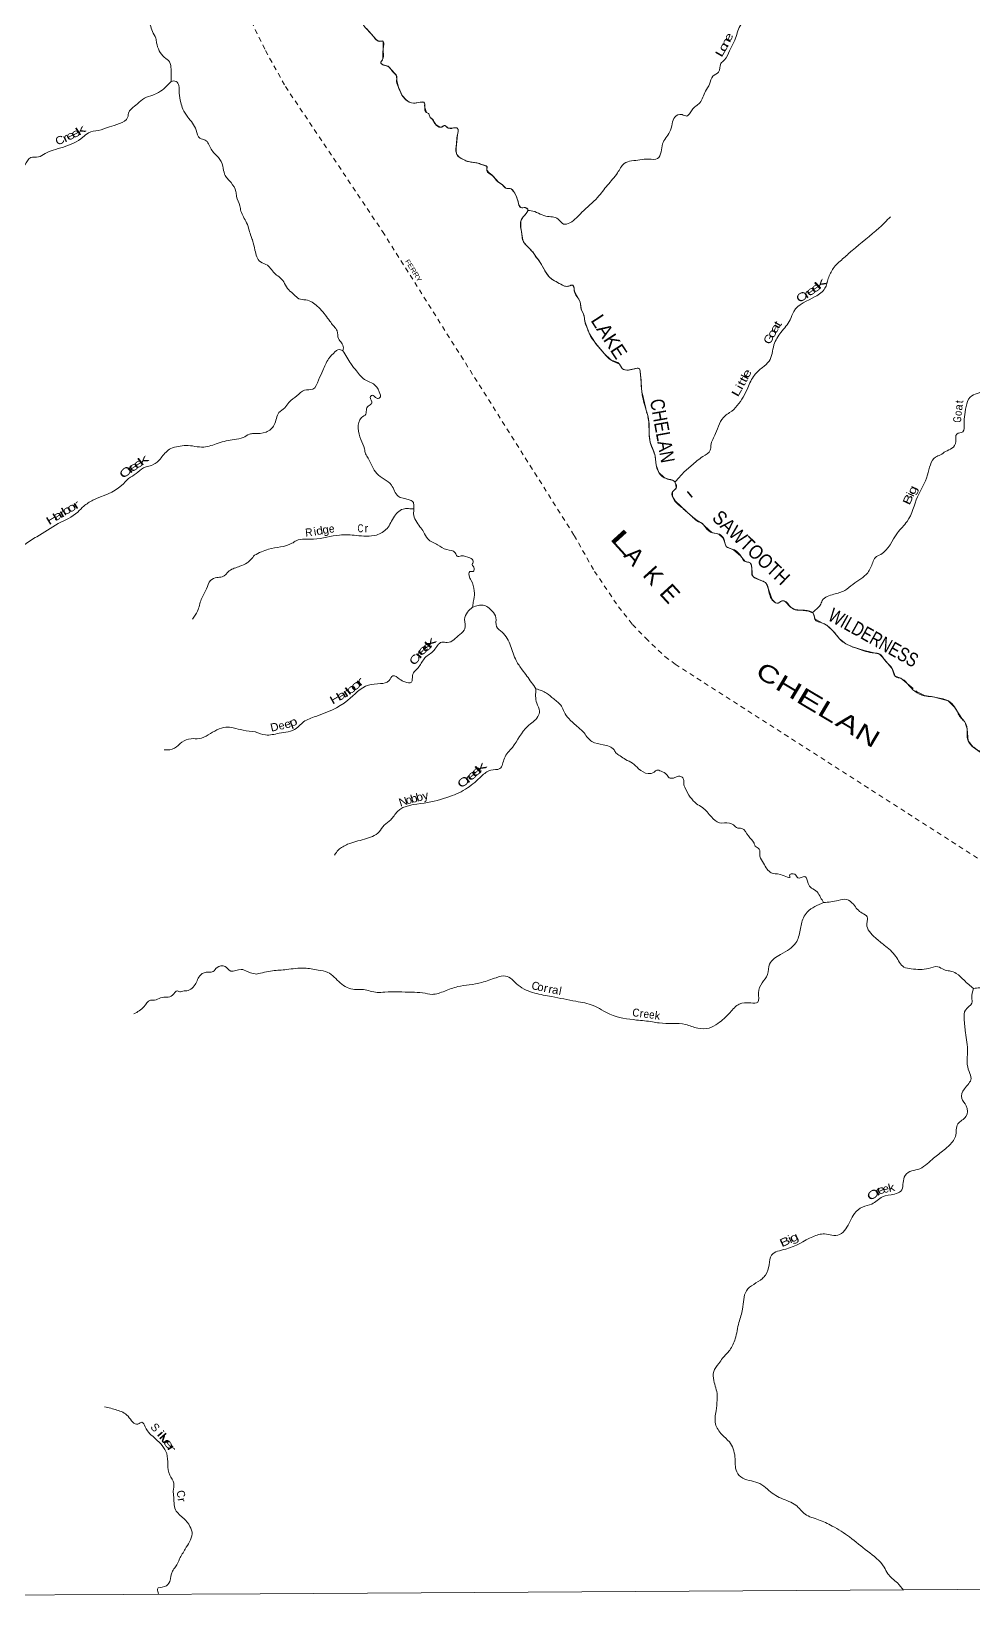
# Model space of a CAD drawing. Header units: feet. Extents: x 0 to 246606, y 183576 to 368785.
# Drawn here: x 117591 to 141135, y 183577 to 222972 of the extents above; entities that cross this region are included whole.
import ezdxf
from ezdxf.enums import TextEntityAlignment as Align

# ---------------------------------------------------------------- set-up
doc = ezdxf.new("R2010")
doc.units = ezdxf.units.FT
doc.header["$LTSCALE"] = 80
doc.linetypes.add('DOT_DASHED', pattern=[7.7, 5, -1.2, 0.3, -1.2])
doc.linetypes.add('SHORT_DASHED', pattern=[2.7, 1.5, -1.2])
for name, color, linetype, lineweight in [('33', 7, 'SHORT_DASHED', 13), ('39', 7, 'Continuous', 13), ('4', 7, 'Continuous', 13), ('41', 7, 'Continuous', 13), ('44', 7, 'DOT_DASHED', 13)]:
    doc.layers.add(name, color=color, linetype=linetype, lineweight=lineweight)

msp = doc.modelspace()

# ---------------------------------------------------------------- linework, layer by layer
at = {"layer": '33'}
msp.add_lwpolyline([(123088.84, 223219.92), (123437.97, 222494.86), (123938.11, 221597.85), (126362.81, 217975.91), (131152.46, 210377.81), (131664.62, 209478.08), (132261.21, 208592.68), (132614.26, 208149.93), (132942.09, 207808.12), (133421.81, 207350.39), (133679.05, 207156.5), (141891.12, 201892.02), (142479.07, 201557.99), (143235.61, 201226.26), (143907.15, 200979.6), (144235.19, 200881.03), (151347.77, 199133.78), (151733.97, 199023.28), (152078.02, 198906.6), (152346, 198810.63), (152657.45, 198685.01), (154035.48, 197985.21)], dxfattribs=at)
at = {"layer": '39'}
for points in [[(125690.78, 229868.48), (125585.92, 229354.46), (125521.69, 228973.04), (125612.66, 228710.97), (125620.92, 228481), (125572.65, 228305.39), (125578.93, 228029.02), (125665.77, 227890), (125674.01, 227676.17), (125726.61, 227478.57), (125718.66, 227343.39), (125668.4, 227139.53), (125642.39, 226879.24), (125614.27, 226727.88), (125616.34, 226661.31), (125557.98, 226501.82), (125598.46, 226324.37), (125576.39, 226187.14), (125435.49, 225825.75), (125465.81, 225749.15), (125453.88, 225539.32), (125391.58, 225254.74), (125345.26, 225173.96), (125369.67, 224919.81), (125365.82, 224687.81), (125412.42, 224433.71), (125590.12, 224181.89), (125640.57, 224151.73), (125660.8, 224075.11), (125630.65, 223939.89), (125654.98, 223790.65), (125772.02, 223716.24), (125824.57, 223591.27), (125824.72, 223405.67), (125836.96, 223232.2), (125911.7, 223101.22), (126095.41, 222895.81), (126160.02, 222817.26), (126258.92, 222730.71), (126379.95, 222720.86), (126380.09, 222539.3), (126372.23, 222287.11), (126325.93, 222180.1), (126388.49, 222133.82), (126507.52, 222099.76), (126656.91, 221930.6), (126713.44, 221872.21), (126715.55, 221759.24), (126751.98, 221601.96), (127006.43, 221223.2), (127179.92, 221183.2), (127345.29, 221209.75), (127397.74, 221203.81), (127418.01, 221074.73), (127462.49, 220945.71), (127523.03, 220911.54), (127555.37, 220826.87), (127617.94, 220772.53), (127676.52, 220671.77), (127817.78, 220581.27), (127924.65, 220619.82), (128011.43, 220557.45), (128188.92, 220565.88), (128231.28, 220555.87), (128233.45, 220366.24), (128213.45, 220162.45), (128209.6, 219930.44), (128421.53, 219753.33), (128512.32, 219719.22), (128758.43, 219679.36), (128879.48, 219639.26), (128966.24, 219603.12), (128972.37, 219502.26), (129113.67, 219365.36), (129248.93, 219214.33), (129359.93, 219139.91), (129450.76, 219053.34), (129577.84, 219039.47), (129668.69, 218932.73), (129733.35, 218791.64), (129773.82, 218638.4), (129818.25, 218569.9), (129937.25, 218572.16), (129995.78, 218523.86), (129955.52, 218422.91), (129828.58, 218259.24), (129824.73, 218041.36), (129845, 217918.34), (129863.26, 217777.16), (130020.76, 217563.63), (130125.73, 217456.92)], [(148304.9, 230007.54), (148319.07, 229769.04), (148210.35, 229528.76), (147694.51, 228894.27), (147013.25, 228303.83), (146364.15, 227844.59), (145884.21, 227716.53), (145273.09, 227681.02), (145033.04, 227724.92), (144744.61, 227724.34), (144325.13, 227650.88), (143712.04, 227568.96), (143465.89, 227659.25), (143044.28, 227735.07), (142733.66, 227732.43), (142574.36, 227683.7), (142271.93, 227543.89), (142157.05, 227434.73), (141779.92, 227373.45), (141729.63, 227205.91), (141546.21, 227052.22), (141350.54, 227072), (141211.42, 227013.22), (140993.59, 227006.73), (140572.12, 226911.07), (140400.8, 226751.36), (140045.99, 226528.74), (139584.2, 226404.76), (139390.62, 226347.88), (139172.92, 226180), (138921.11, 225794.18), (138648.92, 225668.56), (138477.57, 225543.14), (138304.2, 225437.89), (137951.22, 225441.22), (137612.4, 225406.25), (137416.92, 225196.05), (137158.87, 225046.25), (136804.12, 224742.93), (136602.58, 224554.91), (136558.34, 224389.4), (136264.07, 224128.57), (135862.86, 223915.94), (135627.05, 223699.61), (135518.36, 223416.96), (135304.8, 223117.96), (135169.95, 222758.59), (135041.09, 222490.02), (134914.2, 222261.81), (134819.48, 222168.82), (134763.17, 221958.9), (134622.07, 221853.71), (134539.53, 221657.86), (134434.79, 221482.14), (134293.84, 221191.35), (134100.35, 221011.42), (133969.37, 220859.85), (133850.34, 220893.91), (133666.84, 220833.02), (133606.47, 220667.48), (133540.08, 220457.54), (133364.84, 220162.65), (133326.68, 219960.83), (133240.08, 219795.24), (133018.22, 219784.71), (132798.39, 219762.08), (132407.17, 219670.51), (132237.93, 219438.17), (131986.05, 219131.03), (131738.21, 218823.89), (131347.22, 218453.93), (131046.9, 218191.07), (130889.6, 218160.49), (130754.36, 218283.28), (130445.7, 218359.33), (130076.48, 218493.76), (129995.41, 218498.53)], [(119316.64, 226532.73), (119420.83, 226342.53), (119425.57, 225993.21), (119531.8, 225811.08), (119615.54, 225548.27), (119804.85, 224925.66), (119894.34, 224582.07), (119938.27, 224462.77), (120176.05, 224391.19), (120302.69, 224271.57), (120352.4, 224079.57), (120454.48, 223865.15), (120373.21, 223712.01), (120374.75, 223582.78), (120478.71, 223334.03), (120556.65, 223137.88), (120612.51, 222972.1), (120694.59, 222804.2), (120718.36, 222687), (120908.66, 222328.88), (121041.36, 222211.26), (121079.01, 222029.4), (121082.45, 221871.9), (121081.91, 221726.52)], [(121081.91, 221726.52), (120768.19, 221451.11), (120622.7, 221385.04), (120412.61, 221307.1), (120236.58, 221166.44), (120086.83, 221041.83), (120028.07, 220971.38), (119993.21, 220822.1), (119788.9, 220669.43), (119536.42, 220585.6), (119257.71, 220499.85), (119017.43, 220440.2), (118873.78, 220327.68), (118386.71, 220085.24), (118130.21, 220005.46), (117930.19, 219921.42), (117766.47, 219837.25), (117570.73, 219821.85), (117487.72, 219741.4), (117359.82, 219523.83), (117155.33, 219326.74), (117019.72, 219204.1), (116665.99, 219017.68), (116371.12, 218925.93), (116096.37, 218817.95), (115920.23, 218649.03), (115651.2, 218454.2), (115414.74, 218338), (115295.56, 218294.04), (115081.54, 218244.39), (114922.08, 218218.75), (114689.98, 218189.35), (114516.33, 218145.6), (114344.78, 218124.05), (113803.98, 218079.69), (113248.59, 217910.19), (112927.33, 217776.15), (112721.26, 217692.14), (112590.05, 217670.43), (112507.45, 217699.01), (112380.39, 217707.58)], [(121081.84, 221726.46), (121202.94, 221726.06), (121275.16, 221618.77), (121282.52, 221428.94), (121324, 221194.57), (121373.84, 221034.86), (121496.14, 220834.5), (121706.72, 220504.58), (121796.75, 220304.34), (121929.72, 220259.41), (122080.17, 220032.69), (122260.95, 219826.05), (122375.1, 219603.51), (122416.72, 219405.48), (122577.31, 219194.87), (122697.51, 218970.29), (122715.22, 218851.09), (122797.06, 218618.58), (122824.8, 218485.21), (122966.93, 218193.91), (123030.79, 218007.91), (123080.62, 217848.21), (123118.45, 217749.72)], [(145048.08, 219122.82), (144848.86, 218557.56), (144615.08, 218329.12), (144528.43, 218230.1), (144407.47, 218151.18), (144254.31, 217995.53), (144157.71, 217722.99), (144135.74, 217452.62), (143895.94, 217177.78), (143758.87, 217076.64), (143650.09, 216908.97), (143559.5, 216694.95), (143418.55, 216400.13), (143352.18, 216168), (143152.7, 215911.39), (142832.1, 215787.69), (142753.54, 215658.42), (142677.32, 215139.8), (142483.93, 214848.91), (142294.41, 214743.63), (142086.74, 214646.38), (141947.54, 214686.45), (141832.7, 214526.85), (141649.51, 214084.68), (141502.31, 214033.95), (141278.5, 213938.68), (141093, 213867.7), (140919.92, 213395.29), (140899.94, 213159.22), (140871.86, 212969.53), (140716.6, 212910.71), (140692.55, 212721.03), (140595.87, 212553.39), (140438.61, 212474.4), (140307.57, 212389.41), (140188.61, 212334.7), (139989.3, 211886.44), (139737.62, 211339.23), (139475.91, 210725.42), (139234.1, 210440.49), (138817.02, 209903.03), (138683.96, 209824.09), (138617.5, 209696.86), (138492.65, 209444.44), (138119.75, 209153.19), (137920.19, 209001.49), (137643.94, 208906.12), (137355.64, 208748.19), (137301.27, 208631.07), (137212.6, 208536.07), (137113.22, 208445.4)], [(139058.26, 218338.2), (138780.14, 218067.31), (138100.88, 217497.06), (137865.06, 217288.79), (137629.26, 217048.25), (137506.43, 216797.85), (137421.92, 216553.58), (137182.06, 216347.33), (136643.83, 215975.05), (136555.25, 215767.09), (136323.55, 215451.91), (136148.33, 215136.85), (136025.62, 214733.13), (135858.34, 214573.42), (135658.81, 214383.39), (135493.67, 214068.35), (135231.83, 213621.98), (135038.34, 213446.08), (134927.47, 213369.2), (134689.83, 212920.87), (134573.08, 212626.09), (134555.03, 212503), (134371.61, 212347.29), (134087.39, 212122.8), (133859.64, 211918.58), (133762.92, 211805.42), (133673.47, 211706.16)], [(123117.12, 217753.18), (123175.14, 217509.61), (123312.54, 217215.35), (123486.07, 217128.95), (123687.95, 216905.42), (123809.04, 216816.9), (124019.05, 216516.73), (124156.31, 216391.92), (124269.34, 216293.3), (124446.86, 216261.37), (124608.26, 216205.21), (124733.4, 216108.62), (124991.81, 215810.57), (125151.33, 215599.06), (125232.1, 215486.25), (125262.51, 215294.66), (125339.24, 215193.94), (125387.75, 215064.92), (125375.7, 214994.29)], [(130125.73, 217456.92), (130198.44, 217340.06), (130273.14, 217249.42), (130521.56, 216848.46), (130824.26, 216655.39), (130975.58, 216601.23), (131019.95, 216609.39), (131112.71, 216631.76), (131147.03, 216593.5), (131157.2, 216492.65), (131302.65, 216212.53), (131337.1, 216006.82), (131399.74, 215871.78), (131420.02, 215732.62), (131488.76, 215537.07), (131531.2, 215430.24), (131906.77, 214920.59), (132076.33, 214759.54), (132290.21, 214659.09), (132356.87, 214546.25), (132514.22, 214510.25), (132673.54, 214540.83), (132778.42, 214549.11), (132806.72, 214468.47), (132829.13, 214192.14), (132853.57, 213899.66), (132970.92, 213454.06), (133021.53, 213224.18), (133044.1, 212750.14), (133110.82, 212554.58), (133169.43, 212405.41), (133203.94, 212143.22), (133278.73, 211935.58), (133458.36, 211794.72), (133654.06, 211734.59), (133690.42, 211668.09), (133712.67, 211579.37), (133603.86, 211446.01), (133638.28, 211288.72), (133801.8, 211107.48), (133888.59, 211035.03), (134120.72, 210827.7), (134264.01, 210719.05), (134340.68, 210686.92), (134413.36, 210610.41), (134447.68, 210564.08), (134613.18, 210439.33), (134784.65, 210403.36), (134893.66, 210292.62), (134956.34, 210099.08), (135125.83, 210026.79), (135333.73, 209839.59), (135424.59, 209722.76), (135551.68, 209690.74), (135590.07, 209614.15), (135626.59, 209349.95), (135842.49, 209243.46), (135957.52, 209173.08), (136014.12, 209013.82), (136133.36, 208731.62), (136244.33, 208681.41), (136341.1, 208738.09), (136405.64, 208738.22), (136567.13, 208583.2), (136718.46, 208508.86), (136843.52, 208505.08), (137099.72, 208455.15), (137148.17, 208400.78), (137170.45, 208283.82), (137378.29, 208177.31), (137493.31, 208110.97), (137689.12, 207913.65), (137781.99, 207796.83), (138250.14, 207539.54), (138653.62, 207437.46), (138790.8, 207409.49), (138918, 207254.41), (139105.75, 207040.94), (139176.5, 206857.5), (139343.96, 206791.26), (139529.67, 206614.1), (139963.53, 206354.72), (140130.95, 206342.95), (140282.25, 206306.94), (140465.84, 206260.91), (140740.4, 205950.78), (140807.05, 205833.91), (140871.65, 205773.51), (140978.74, 205533.66), (140991.06, 205263.35), (141098.09, 205108.23)], [(123144.97, 212925.08), (123453.15, 212958.95), (123656.72, 213138.9), (123775.47, 213445.78), (123918.58, 213567.11), (124023.35, 213702.48), (124222.9, 213868.31), (124414.4, 214005.87), (124624.15, 214032.52), (124765.16, 214254.71), (124873.87, 214501.05), (125014.83, 214789.82), (125182.09, 214969.7), (125248.62, 215016.23), (125375.7, 214994.29)], [(125375.7, 214994.29), (125571.61, 214669.88), (125712.95, 214486.58), (125947.11, 214255.05), (126136.78, 214162.63), (126284.18, 213967.24), (126292.37, 213813.94), (126219.77, 213803.7), (126104.74, 213884.17), (126058.39, 213829.61), (126096.83, 213686.45), (126030.32, 213623.78), (125965.84, 213544.97), (125947.8, 213409.77), (125836.93, 213320.78), (125758.49, 213056.35), (125819.23, 212770), (125912.19, 212542.22), (125942.55, 212415.19), (126005.17, 212306.37), (126219.28, 211923.5), (126584.59, 211633.73), (126752.22, 211357.68), (127026.61, 211269.46), (127125.48, 211215.19), (127145.72, 211128.48), (127149.83, 211039.73)], [(111833.06, 209463.63), (112093.17, 209432.34), (112407.92, 209445.27), (112899.69, 209326.27), (113170.29, 209399.94), (113335.81, 209427.57), (113462.76, 209390.74), (113644.88, 209541.48), (113842.59, 209546.77), (113955.2, 209449.42), (114075.2, 209174.36), (114161.82, 209141.73), (114246.57, 209147.46), (114379.65, 209130.79), (114605.92, 209218.77), (115276.54, 209454.45), (115561.47, 209584.59), (115674.49, 209598.29), (116170.13, 209436.88), (116377.99, 209456.27), (116753.81, 209618.38), (117111.68, 209833.05), (117423.51, 210146.83), (117720.79, 210343.56), (118256.6, 210670.62), (118747.89, 210959.49), (118897.72, 211106.31), (119126.23, 211254.84), (119843.75, 211625.62), (120017.88, 211796.58), (120205.96, 211921.04), (120392.07, 212061.67), (120648.61, 212153.56), (120851.04, 212340.56), (121071.71, 212547.68), (121261.52, 212597.43), (121449.23, 212624.98), (121896.91, 212582.88), (122252.33, 212682.47), (122658.14, 212773.79), (122882.25, 212823.4), (123035.87, 212905.6), (123144.97, 212925.08)], [(123161.01, 209880.5), (123516.05, 210031.18), (124100.84, 210178.27), (124207.69, 210243.03), (124639.29, 210284.24), (125290.69, 210386.41), (125710.24, 210375.15), (126212.46, 210386.24), (126476.55, 210548.16), (126661.87, 210855.17), (126915.85, 211043.29), (127012.67, 211045.5), (127149.82, 211039.91)], [(127149.82, 211039.91), (127141.86, 210914.63), (127297.43, 210594.18), (127392.34, 210463.24), (127497.36, 210289.95), (127741.54, 210141.15), (127967.53, 210022.58), (128181.4, 209940.29), (128227.86, 209859.69), (128332.74, 209861.92), (128544.56, 209813.92), (128605.1, 209781.77), (128619.3, 209684.96), (128601.17, 209656.68), (128643.58, 209582.12), (128629.55, 209477.19), (128548.88, 209470.98), (128536.89, 209331.75), (128583.35, 209245.1), (128656.17, 208987.02), (128650.29, 208777.2), (128632.19, 208706.55), (128616.16, 208581.44)], [(123161.01, 209880.5), (122977.42, 209689.38), (122797.55, 209603.25), (122534.88, 209489.17), (122352.76, 209338.43), (122219.57, 209324.81), (122067.98, 209248.67), (121964.33, 209043.11), (121834.23, 208777.09), (121740.34, 208484.68), (121616.53, 208285.26)], [(123182.61, 205463.75), (123439.12, 205387.67), (123777.94, 205428.7), (124209.48, 205552.62), (124390.87, 205714.37), (124695.33, 205852.16), (125493.73, 206255.22), (126009.77, 206631.48), (126316.32, 206670.42), (126528.04, 206747.51), (126624.76, 206866.73), (126788.21, 206784.34), (126923.4, 206714), (127084.77, 206708.27), (127114.89, 206871.74), (127274.05, 207093.97), (127425.14, 207316.18), (127650.89, 207504.25), (127844.36, 207706.38), (127981.52, 207700.6), (128293.99, 207900.94), (128424.98, 208042.42), (128416.72, 208276.42), (128487.17, 208456.11), (128616.16, 208581.44)], [(128615.23, 208580.54), (128759.33, 208628.13), (128878.32, 208632.4), (129104.35, 208485.59), (129199.28, 208318.33), (129211.56, 208100.48), (129350.85, 207959.54), (129566.94, 207617.02), (129706.42, 207246.1), (129855.86, 207016.41), (130086.05, 206702.16), (130199.13, 206541)], [(130199.13, 206541), (130219.59, 206183.96), (130286.31, 205986.39), (130246.09, 205847.11), (129992.14, 205606.53), (129609.34, 205077.21), (129409.88, 204804.47), (129295.12, 204548.03), (129069.25, 204507.23), (128839.44, 204359.5), (128486.7, 204062.24), (128045.16, 203849.54), (127405.9, 203684.85), (126734.42, 203473.7), (126569.19, 203265.58), (126405.92, 203132.11), (126278.99, 202964.41), (125910.03, 202782.11), (125492.62, 202654.18), (125260.78, 202514.52), (125164.06, 202387.23)], [(130199.13, 206541), (130463.44, 206434.6), (130645.09, 206287.7), (130836.85, 206108.53), (130903.53, 205963.41), (131020.65, 205798.22), (131204.34, 205625.09), (131402.15, 205437.87), (131497.05, 205312.98), (131599.99, 205224.42), (131882.44, 205140.26), (132150.8, 205013.7), (132205.33, 204931.09), (132300.18, 204866.73), (132435.39, 204774.2), (132612.96, 204683.77), (132766.36, 204542.86), (133002.45, 204422.29), (133155.71, 204460.92), (133220.22, 204507.45), (133325.12, 204481.44), (133464.36, 204401.02), (133530.99, 204318.44), (133633.86, 204310.58), (133762.91, 204355.22), (133871.86, 204317.1), (133894.16, 204173.91), (133930.56, 204054.96), (134057.81, 203833.3), (134213.26, 203668.19), (134358.55, 203575.68), (134586.67, 203338.08), (134788.48, 203191.22), (135034.56, 203185.65), (135165.72, 203117.33), (135212.15, 203073.04), (135349.32, 203049.1), (135510.83, 202863.82), (135650.15, 202686.57), (135680.46, 202611.99), (135779.36, 202533.51), (135797.66, 202358.03), (135890.58, 202180.69), (135975.41, 202033.59), (136082.39, 201941), (136312.36, 201899.1), (136548.39, 201847.12), (136538.29, 201869.29), (136667.34, 201907.88), (136744.06, 201815.23), (136921.53, 201845.84), (137004.37, 201678.57), (137087.16, 201561.72), (137226.41, 201467.19), (137311.23, 201328.16), (137390.67, 201199.29)], [(120908.3, 205012.99), (121166.67, 205054.39), (121350.83, 205211.18), (121579.1, 205295.1), (121782.86, 205298.36), (122009.14, 205390.37), (122451.65, 205582.51), (122631.11, 205563.64), (122879.03, 205508.18), (123186.98, 205463.11)], [(141098.09, 205108.23), (141447.24, 204842.63), (141679.32, 204691.79), (141810.43, 204690.03), (141864.93, 204629.62), (142151.46, 204493.01), (142341.11, 204428.83), (142569.02, 204439.38), (142683.96, 204473.9), (142730.3, 204532.5), (142786.73, 204593.13), (142813.28, 204597.66)], [(137390, 201199.2), (136980.75, 200960.33), (136884.05, 200816.9), (136801.6, 200508.08), (136694.96, 200191.14), (136535.74, 200033.46), (136313.98, 199899.87), (136039.87, 199661.27), (135985.62, 199400.92), (135852.67, 199192.87), (135760.09, 198938.49), (135744.14, 198710.49), (135570.7, 198687.96), (135282.29, 198661.15), (135050.51, 198450.88), (134742.13, 198173.89), (134530.44, 198062.51), (134242.01, 198057.9), (133939.39, 198148.07), (133275.77, 198189.11), (133112.37, 198215.01), (132714.98, 198262.64), (132049.26, 198404.54), (131631.57, 198625.62), (131199.85, 198729.66), (130592.64, 198847.47), (130169, 198935.39), (129753.34, 199134.28), (129438.5, 199361.62), (129208.6, 199320.81), (128843.62, 199201.06), (128533.05, 199141.93), (128242.64, 199096.97), (127918, 198985.37), (127601.4, 198904.04), (127367.39, 198941.9), (127097.11, 198955.48), (126423.43, 198960.19), (126227.79, 198949.71), (125888.87, 199025.7), (125667.01, 199025.25), (125307.85, 199187.95), (124997.02, 199453.62), (124754.93, 199511.64), (124414.02, 199561.39), (123964.26, 199524.18), (123615.35, 199491.21), (123217.27, 199411.18)], [(137390, 201199.2), (137757.05, 201250.37), (137968.81, 201279.03), (138132.29, 201154.28), (138350.3, 200932.81), (138479.47, 200840.26), (138485.58, 200765.63), (138469.53, 200658.68), (138685.63, 200314.14), (138903.61, 200135.03), (139194.28, 199849.14), (139398.21, 199587.29), (139581.79, 199543.27), (140011.41, 199552.2), (140243.33, 199593.01), (140396.67, 199522.71), (140539.91, 199488.7), (140705.35, 199428.51), (140899.12, 199257.41), (141135.28, 199048.08)], [(120151.31, 198419.46), (120402.11, 198594.16), (120564.09, 198755.06), (120666.99, 198758.71), (120818.5, 198816.68), (121113.27, 198882.18), (121240.76, 198988.7), (121313.3, 198966.21), (121373.89, 198984.15), (121434.42, 198987.96), (121571.77, 199033.87), (121679.1, 199146.53), (121819.21, 199390.3), (121902.12, 199444.5), (122128.18, 199475.94), (122227.39, 199572.47), (122427.19, 199597.95), (122570, 199486.35), (122830.39, 199527.76), (122983.5, 199474.67), (123064.07, 199442.06), (123217.27, 199411.18)], [(141135.28, 199048.08), (141093.11, 198818.01), (141093.21, 198686.88), (140936.03, 198511.06), (140903.93, 198297.15), (140936.49, 197946.19), (140985.29, 197464.13), (140975.41, 197207.9), (141026.03, 196971.97), (141074.57, 196802.61), (140909.39, 196544.05), (140841.01, 196303.85), (140956.13, 196114.44), (140948.27, 195852.17), (140746.73, 195666.16), (140684.46, 195351.33), (140507.16, 195106.87), (140362.04, 194983.52), (140106.04, 194779.25), (139743.19, 194526.36), (139543.55, 194473.5), (139406.51, 194336.05), (139320.06, 193986.87), (139158.76, 193909.89), (138862.32, 193842.72), (138594.21, 193662.64), (138364.33, 193585.52), (138158.73, 193421.7), (137943.22, 193039.98), (137788.03, 192900.47), (137598.45, 192881.94), (137412.86, 192913.85), (137120.45, 192844.67), (136440.98, 192534.65), (136088.13, 192384.66), (136029.83, 192140.44), (135935.24, 191888.08), (135858.66, 191803.2), (135459.55, 191493.74), (135365.12, 191035.61), (135272.61, 190698.52), (135178.14, 190292.83), (135043.24, 190010.13), (134865.9, 189808.04), (134769.2, 189672.68), (134642.29, 189474.72), (134644.49, 189248.78), (134731.52, 188881.79), (134729.6, 188762.76), (134699.56, 188494.39), (134687.72, 188167.55), (134851.32, 187895.53), (135032.99, 187716.34), (135172.47, 187345.42), (135219.16, 186968.27), (135370.57, 186811.21), (135796.26, 186674.88), (135983.96, 186534.04), (136329.05, 186306.76), (136698.3, 186134), (136928.41, 185910.53), (137261.33, 185772), (137606.36, 185613.32), (138038.22, 185339.81), (138484.26, 184983.63), (138902.1, 184587.04), (138993, 184421.79), (139233.21, 184190.27), (139387.68, 184008.19)], [(141135.28, 199048.08), (141292.59, 199070.58), (141399.49, 199064.74), (141595.28, 198887.61), (141803.08, 198823.46), (141944.24, 198862.08), (142129.87, 198779.73), (142388.1, 198707.62), (142735.15, 198550.96), (142898.55, 198521.03), (143062, 198436.62), (143302.13, 198305.97), (143582.56, 198221.8), (143701.53, 198258.35), (143776.14, 198278.68), (143981.9, 198252.86), (144195.68, 198269.43), (144355.08, 198197.12), (144574.95, 198173.35), (144724.22, 198165.58), (144936.09, 198057.06), (145113.69, 197928.31), (145480.88, 197810.01), (145658.38, 197802.3), (145803.59, 197818.73), (145977.12, 197728.29), (146049.81, 197633.62), (146227.39, 197537.14), (146580.51, 197346.19), (146637, 197338.24), (146705.61, 197293.99), (146862.98, 197233.78), (147008.4, 196998.04), (147056.92, 196856.92), (147135.6, 196840.94), (147417.87, 196968.6), (147524.65, 197118.1), (147700.08, 197172.92), (147814.95, 197298.22), (147927.86, 197348.88), (147994.39, 197385.33), (148127.55, 197339.2), (148488.76, 197128.09), (148706.66, 197051.87), (148878.14, 197009.84), (148999.29, 196842.64), (149140.58, 196717.85), (149186.28, 196690.44)], [(119418.52, 188595.26), (119726.85, 188513.31), (120002.64, 188356.78), (120252.05, 188161.98), (120351.06, 188206.02), (120431.33, 188092.65), (120692.45, 187792.81), (120969.45, 187422.25), (121048.13, 186886.89), (121150.26, 186686.6), (121131.34, 186480.73), (121143.05, 186377.71), (121190.12, 186018.12), (121397.09, 185801.28), (121551.68, 185602.82), (121605.44, 185414.83), (121538.13, 185219.24), (121432.55, 185035.9), (121292.44, 184792.13), (121190.84, 184594.65), (121111.74, 184481.88), (121046.23, 184227.72), (120914.63, 184099.01), (120736.87, 184037.1), (120747.44, 183972.47), (120769.57, 183899.43)]]:
    msp.add_spline(points, degree=3, dxfattribs=at)
at = {"layer": '4'}
for points in [[(123305.1, 183916.31), (154130.93, 184107.12), (184956.47, 184340.33), (215781.67, 184615.95), (246606.45, 184933.96)], [(123305.1, 183916.31), (154130.93, 184107.12), (184956.47, 184340.33), (215781.67, 184615.95), (246606.45, 184933.96)], [(0, 183577.08), (30826.42, 183598.29), (61611.62, 183645.77), (92479.02, 183767.9), (123305.1, 183916.31)], [(0, 183577.08), (30826.42, 183598.29), (61611.62, 183645.77), (92479.02, 183767.9), (123305.1, 183916.31)]]:
    msp.add_lwpolyline(points, dxfattribs=at)
at = {"layer": '44'}
for points in [[(125960.95, 223045.29), (126206.42, 222771.93), (126260.51, 222729.59), (126287.25, 222724.46), (126364.68, 222735.93), (126377.03, 222729.32), (126382.28, 222694.34), (126372.6, 222296.24), (126366.39, 222266.61), (126325.99, 222206.06), (126329.8, 222173.79), (126378.12, 222138.98), (126502.05, 222104.51), (126668.24, 221919.18), (126717.56, 221865.03), (126717.7, 221746.07), (126760.12, 221578.81), (126856.08, 221375.81), (126953.79, 221264.13), (127029.58, 221209.12), (127092.1, 221187.6), (127157.59, 221182.62), (127367.37, 221212.74), (127395.04, 221206.04), (127405.84, 221195.27), (127418.58, 221166.72), (127417.34, 221120.66), (127417.91, 221075.1), (127462.33, 220946.02), (127518.91, 220915.83), (127555.44, 220826.79), (127617.13, 220773.5), (127672.24, 220676.63), (127708.04, 220641.96), (127749.19, 220612.82), (127781.62, 220596.09), (127818.3, 220581.1), (127830.25, 220580.21), (127845.33, 220583.81), (127893.03, 220611.96), (127908.79, 220619.16), (127923.03, 220619.73), (127934.92, 220615.93), (127948.55, 220606.27), (127981.32, 220573.49), (128001.02, 220560.04)], [(128001.02, 220560.04), (128039.28, 220556.35), (128155.44, 220566.3), (128222.32, 220563.1), (128236.87, 220548.32), (128252.94, 220511.42), (128254.36, 220469.72), (128234.81, 220391.42), (128204.47, 220062.87), (128201.7, 219982.79), (128212.05, 219921.49), (128241.6, 219868.01), (128274.87, 219835.82), (128313.27, 219809.22), (128437.45, 219745.77), (128498.86, 219722.66), (128724.78, 219687.54), (128841.85, 219651.48), (128975.69, 219596.94), (128967.65, 219509.89), (129029.48, 219441.64), (129093.11, 219386.56), (129272.93, 219194.7), (129368.14, 219133.41), (129448.89, 219055.11), (129474.05, 219044.74), (129551.16, 219049.19), (129576.45, 219040.5), (129656.36, 218953.56), (129713.39, 218841.62), (129754.56, 218712.2), (129775.38, 218634.03), (129817.48, 218570.58), (129850.47, 218561.63), (129925.78, 218575.88), (129992.87, 218531.42), (129993.07, 218490.27), (129958.28, 218427.29), (129848.81, 218301.77), (129821.82, 218229.81), (129824.15, 218072.2), (129869.05, 217757.61), (129922.67, 217666.39), (130025.98, 217558.33), (130129.82, 217451.53), (130211.77, 217322.91), (130284.03, 217234.89), (130443.15, 216955.77), (130522.51, 216847.42), (130607.25, 216773.59), (130788.28, 216673.1), (130915.72, 216610.88), (130956.88, 216601.36), (131120.61, 216630.41), (131147.41, 216592.58), (131163.24, 216477.31), (131300.62, 216218.94), (131331.47, 216027.54), (131380.39, 215929.68), (131402.09, 215862.09), (131419.79, 215733.33), (131479.72, 215565.23), (131537.73, 215416.25), (131685.96, 215180.97)], [(131685.96, 215180.97), (131914.92, 214911.32), (132059.5, 214773.51), (132119.66, 214732.21), (132289.78, 214659.39), (132353.85, 214548.04), (132423.11, 214518.13), (132491.93, 214508.58), (132732.97, 214556.42), (132785.1, 214544.04), (132805.27, 214489.27), (132849.97, 213939.14), (133023.06, 213216.08), (133026.36, 212894.66), (133057.14, 212706.18), (133179.95, 212366.84), (133205.42, 212136.07), (133271.25, 211947.49), (133397.54, 211829.86), (133486.34, 211782.93), (133630.2, 211752.11), (133667.3, 211718.24), (133697.96, 211648.34), (133707.87, 211558.29), (133609.66, 211463.45), (133611.36, 211346.6), (133677.8, 211238.02), (134077.02, 210866.37), (134225.8, 210745.93), (134355.53, 210674.1), (134416.63, 210606.32), (134596.82, 210448.61), (134771.54, 210409.83), (134881.74, 210309.27), (134953.35, 210102.06), (135147.03, 210009.61), (135311.11, 209862.19), (135426.82, 209720.65), (135543.45, 209698.06), (135581.21, 209638.96), (135596.94, 209580.95), (135597.54, 209394.71), (135634.33, 209343.57), (135942.49, 209189.68), (135989.44, 209101.98), (136104.44, 208776.47), (136185.15, 208692.14), (136261.87, 208686.3), (136312.28, 208722.93), (136374.73, 208743.71), (136426.74, 208724.86), (136564.8, 208584.69), (136676.5, 208521.39), (137007.79, 208483.9), (137129.99, 208429.56), (137176.68, 208279.96), (137483.51, 208117.6), (137623.89, 207987.75), (137788.56, 207790.59), (137947.7, 207669.68), (138089.77, 207596.42), (138399.01, 207499.43), (138787.62, 207411.52), (138870.59, 207320.93), (139113.32, 207030.78), (139174.87, 206859.25), (139315.53, 206807.12), (139713.31, 206478.11), (139911.07, 206372.2), (140163.18, 206335.38), (140504.72, 206245.2), (140659.61, 206080.62), (140933.7, 205663.25), (140977.59, 205537.74), (141001.97, 205237.5), (141128.57, 205085.04), (141662.93, 204701.46)]]:
    msp.add_lwpolyline(points, dxfattribs=at)

# ---------------------------------------------------------------- texts
at = {"layer": '33', "width": 1.15}
msp.add_text('FERRY', height=120, rotation=302.226, dxfattribs=at).set_placement((127088.33, 216965.6), align=Align.CENTER)
at = {"layer": '41'}
for s, height, rotation, width, p in [('o', 200, 61.99, 1.4, (134969.88, 222538.28)), ('n', 200, 63.922, 1.45, (135034.75, 222660.05)), ('e', 200, 64.816, 1.35, (135098.39, 222792.44)), ('L', 200, 59.858, 1.55, (134894.62, 222410.41)), ('k', 200, 32.864, 1.8, (118868.11, 220423.15)), ('C', 200, 22.41, 1.15, (118335.49, 220164.49)), ('r', 200, 25.858, 1.5, (118483.22, 220225.57)), ('e', 200, 28.79, 1.45, (118607.18, 220286.53)), ('e', 200, 28.79, 1.45, (118734.16, 220345.82)), ('e', 200, 36.719, 1.7, (137249.9, 216496.46)), ('k', 200, 41.99, 2.15, (137371.72, 216597.48)), ('C', 200, 33.804, 1.4, (136893.33, 216255.79)), ('r', 200, 31.804, 1.7, (137015.89, 216328.09)), ('e', 200, 35.972, 1.7, (137130.28, 216411.72)), ('o', 200, 62.466, 1.4, (136180.39, 215379.47)), ('a', 200, 60.673, 1.55, (136254.22, 215508.86)), ('t', 200, 60.337, 1.4, (136328.02, 215621.29)), ('G', 200, 62.466, 1.2, (136105.21, 215242.77)), ('t', 200, 62.163, 1.35, (135472.44, 214225.64)), ('l', 200, 62.163, 1.15, (135507.37, 214291.54)), ('e', 200, 63.168, 1.4, (135553.01, 214380.08)), ('L', 200, 60.614, 1.55, (135300.38, 213921.17)), ('i', 200, 60.503, 1.3, (135372.14, 214037.52)), ('t', 200, 62.163, 1.35, (135420.94, 214133.8)), ('G', 200, 85.296, 0.75, (140828.58, 213267.42)), ('o', 200, 84.175, 0.85, (140841.95, 213419.18)), ('k', 200, 36.777, 1.95, (120435.84, 212180.06)), ('C', 200, 39.918, 1.6, (120000.33, 211879.74)), ('r', 200, 39.618, 2, (120119.77, 211966.62)), ('e', 200, 33.37, 1.6, (120195.64, 212014.3)), ('e', 200, 33.04, 1.6, (120310.74, 212092.75)), ('g', 200, 65.292, 1.45, (139697.01, 211470.91)), ('r', 200, 32.695, 1.75, (118761.83, 211060.61)), ('B', 200, 65.309, 1.45, (139588.06, 211234.08)), ('i', 200, 65.292, 1.1, (139646.67, 211361.47)), ('H', 200, 31.329, 1.5, (118151.93, 210702.09)), ('a', 200, 30.392, 1.6, (118288.46, 210785.1)), ('r', 200, 30.392, 1.65, (118411.39, 210850.57)), ('b', 200, 30.518, 1.55, (118509.48, 210919.15)), ('o', 200, 30.518, 1.5, (118635.5, 210989.53)), ('R', 200, 5.378, 0.95, (124533.1, 210354.05)), ('d', 200, 10.099, 1.15, (124808.04, 210396.74)), ('g', 200, 9.594, 1.05, (124956.94, 210423.88)), ('e', 200, 9.594, 0.95, (125107.74, 210447.51)), ('C', 200, 359.834, 0.75, (125812.75, 210454.85)), ('L', 428.7, 312.296, 2, (132231.39, 210067.8)), ('e', 200, 46.492, 2, (127437.56, 207448.26)), ('e', 200, 41.465, 1.9, (127536.72, 207527.84)), ('k', 200, 48.991, 2.1, (127632.74, 207628.32)), ('C', 200, 56.37, 1.4, (127252.74, 207220.92)), ('r', 200, 50.822, 2, (127351.19, 207342.24)), ('C', 428.7, 329.296, 1.35, (135897.88, 206728.2)), ('H', 428.7, 329.296, 1.5, (136414.36, 206398.34)), ('H', 200, 29.185, 1.45, (125234.74, 206212.46)), ('a', 200, 30.185, 1.6, (125382.07, 206292.25)), ('r', 200, 32.879, 1.75, (125511.53, 206364.04)), ('b', 200, 37.622, 1.8, (125628.69, 206453.89)), ('o', 200, 40.651, 1.85, (125752.69, 206553.89)), ('r', 200, 40.651, 2.05, (125859.27, 206643.81)), ('E', 428.7, 329.296, 1.65, (136939.32, 206074)), ('L', 428.7, 329.296, 1.55, (137413.23, 205789.61)), ('D', 200, 13.141, 1.05, (123685, 205491.22)), ('e', 200, 16.929, 1.1, (124016.08, 205567.32)), ('p', 200, 21.757, 1.35, (124165.23, 205621.96)), ('A', 428.7, 329.296, 1.45, (137890.39, 205502.33)), ('N', 428.7, 329.296, 1.4, (138382.82, 205195.28)), ('e', 200, 41.144, 1.9, (128665.97, 204315.23)), ('e', 200, 42.144, 1.9, (128770.63, 204409.69)), ('k', 200, 42.493, 2.15, (128882.94, 204500.37)), ('C', 200, 37.207, 1.5, (128438.79, 204131.67)), ('r', 200, 36.649, 1.9, (128557.48, 204216.88)), ('N', 200, 17.699, 1.1, (126910.03, 203626.57)), ('o', 200, 15.117, 1.05, (127044.06, 203671.07)), ('b', 200, 15.117, 1.15, (127175.63, 203705.01)), ('b', 200, 14.277, 1.15, (127310.86, 203742.07)), ('y', 200, 14.277, 1.1, (127458.35, 203780.08)), ('r', 200, 348.683, 1.1, (130426.57, 198962.3)), ('r', 200, 348.683, 1.1, (130546.11, 198937.93)), ('a', 200, 349.023, 1.05, (130667.87, 198917.65)), ('C', 200, 351.312, 0.9, (132683.44, 198348.39)), ('e', 200, 353.063, 0.9, (132947.5, 198316.25)), ('e', 200, 353.063, 0.9, (133085.46, 198298.07)), ('C', 200, 37.001, 1.5, (138674.4, 193817.13)), ('r', 200, 35.127, 1.85, (138798.14, 193900.79)), ('e', 200, 22.92, 1.3, (138860.56, 193926.94)), ('k', 200, 13.608, 1.2, (139105.76, 193978.69)), ('B', 200, 24.756, 1.45, (136461.93, 192632.41)), ('i', 200, 24.756, 1.15, (136589.22, 192691.1)), ('g', 200, 24.756, 1.45, (136689.77, 192737.13)), ('i', 200, 310.997, 1.7, (120744.29, 187856.98)), ('l', 200, 310.997, 1.65, (120796.83, 187794)), ('v', 200, 308.992, 1.95, (120862.23, 187710.23)), ('e', 200, 308.992, 1.8, (120943.48, 187609.88)), ('r', 200, 303.121, 1.75, (121011.98, 187503.48)), ('C', 200, 281.816, 0.95, (121229.82, 186393.94)), ('r', 200, 280.867, 1.1, (121251.19, 186248.05))]:
    msp.add_text(s, height=height, rotation=rotation, dxfattribs=dict(at, width=width)).set_placement(p, align=Align.CENTER)
for s, height, rotation, p in [('t', 200, 86.81, (140880.1, 213712.13)), ('a', 200, 82.749, (140860.19, 213567.62)), ('i', 200, 10.099, (124691.43, 210374.79)), ('r', 200, 1.678, (125963.98, 210454.54)), ('A', 428.7, 312.296, (132501.81, 209717.73)), ('K', 428.7, 312.296, (132973.96, 209230.45)), ('E', 428.7, 312.296, (133391.04, 208779.12)), ('e', 200, 12.684, (123859.89, 205528.32)), ('C', 200, 344.539, (130162.86, 199020.1)), ('o', 200, 347.868, (130297.42, 198989.62)), ('l', 200, 349.023, (130788.03, 198887.21)), ('r', 200, 353.267, (132827.21, 198329.94)), ('k', 200, 352.91, (133224.63, 198276.33)), ('e', 200, 10.609, (138962.34, 193950.59)), ('S', 200, 311.107, (120607.53, 188012.4))]:
    msp.add_text(s, height=height, rotation=rotation, dxfattribs=at).set_placement(p, align=Align.CENTER)
at = {"layer": '44'}
msp.add_text('LAKE', height=350, rotation=303.179, dxfattribs=at).set_placement((131883.13, 215248.66), align=Align.CENTER)
for s, rotation, width, p in [('CHELAN', 280.166, 0.85, (133189.44, 212962.13)), ('-', 309.645, 1.65, (133939.76, 211316.09)), ('SAWTOOTH', 316.326, 0.9, (135458.17, 209945.87)), ('WILDERNESS', 330.733, 0.8, (138549.51, 207668.94))]:
    msp.add_text(s, height=350, rotation=rotation, dxfattribs=dict(at, width=width)).set_placement(p, align=Align.CENTER)

doc.saveas('drawing.dxf')
